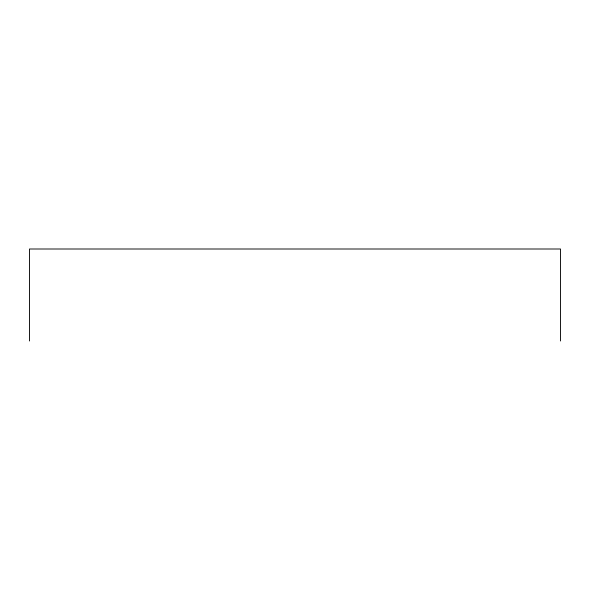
<?xml version="1.0" encoding="UTF-8"?>
<svg xmlns="http://www.w3.org/2000/svg" width="590" height="590" viewBox="0 0 590 590"><rect width="100%" height="100%" fill="white"/><g stroke="black" fill="none" stroke-linecap="round" stroke-linejoin="round"><path stroke-width="0.89" d="M560.5 340.998L560.5 249.002L29.5 249.002L29.5 340.998"/></g></svg>
